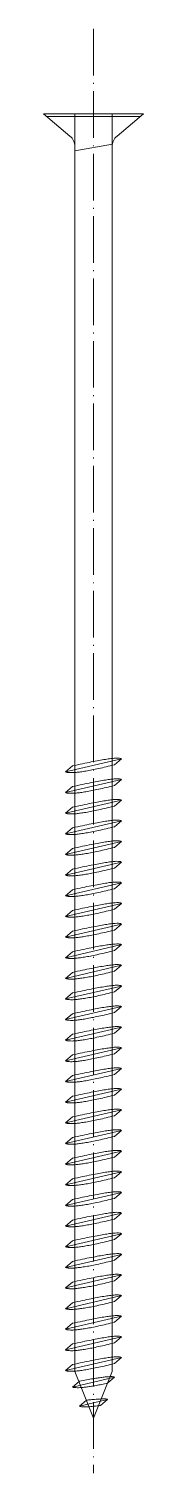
# Model space of a CAD drawing. Header units: metres. Extents: x -5 to 5, y -146 to 9.
import ezdxf

# ---------------------------------------------------------------- set-up
doc = ezdxf.new("R2010")
doc.units = ezdxf.units.M
doc.linetypes.add('MV_hartlijn_staal', pattern=[6.6, 5, -0.8, 0, -0.8])
doc.layers.add('A-DETL-GENF', color=92, linetype='Continuous', lineweight=18)

# ---------------------------------------------------------------- blocks, each defined once
blk = doc.blocks.new('28 schroeven 2D - Verzonken schroef 6_0x140mm-3218139-00_0 Basismaterialen')
at = {"layer": 'A-DETL-GENF', "linetype": 'MV_hartlijn_staal', "lineweight": 13}
blk.add_line((0, 9.1), (0, -145.9), dxfattribs=at)
at = {"layer": 'A-DETL-GENF', "lineweight": 5}
for p, q in [((-5.4, 0), (5.4, 0)), ((-2.54, -2.4), (-5.4, 0)), ((5.4, 0), (2.54, -2.4)), ((-5.04, -0.3), (5.04, -0.3)), ((-2, -4), (2.03, -3.26)), ((-2, -3.55), (-2, -135)), ((2, -135), (2, -3.55)), ((3, -69.24), (-3, -70.64)), ((2.25, -69.88), (3, -69.24)), ((-3, -70.64), (-2.25, -70)), ((3, -71.46), (-3, -72.86)), ((-3, -72.86), (-2.25, -72.22)), ((2.25, -72.1), (3, -71.46)), ((3, -73.67), (-3, -75.07)), ((2.25, -74.31), (3, -73.67)), ((-3, -75.07), (-2.25, -74.43)), ((3, -75.89), (-3, -77.29)), ((2.25, -76.53), (3, -75.89)), ((-3, -77.29), (-2.25, -76.65)), ((3, -78.11), (-3, -79.5)), ((-3, -79.5), (-2.25, -78.86)), ((2.25, -78.75), (3, -78.11)), ((3, -80.32), (-3, -81.72)), ((2.25, -80.96), (3, -80.32)), ((-3, -81.72), (-2.25, -81.08)), ((3, -82.54), (-3, -83.93)), ((-3, -83.93), (-2.25, -83.29)), ((2.25, -83.18), (3, -82.54)), ((3, -84.75), (-3, -86.15)), ((2.25, -85.39), (3, -84.75)), ((-3, -86.15), (-2.25, -85.51)), ((3, -86.97), (-3, -88.37)), ((-3, -88.37), (-2.25, -87.73)), ((2.25, -87.61), (3, -86.97)), ((3, -89.18), (-3, -90.58)), ((2.25, -89.82), (3, -89.18)), ((-3, -90.58), (-2.25, -89.94)), ((3, -91.4), (-3, -92.8)), ((2.25, -92.04), (3, -91.4)), ((-3, -92.8), (-2.25, -92.16)), ((3, -93.62), (-3, -95.01)), ((-3, -95.01), (-2.25, -94.37)), ((2.25, -94.26), (3, -93.62)), ((3, -95.83), (-3, -97.23)), ((2.25, -96.47), (3, -95.83)), ((-3, -97.23), (-2.25, -96.59)), ((3, -98.05), (-3, -99.44)), ((-3, -99.44), (-2.25, -98.8)), ((2.25, -98.69), (3, -98.05)), ((3, -100.26), (-3, -101.66)), ((2.25, -100.9), (3, -100.26)), ((-3, -101.66), (-2.25, -101.02)), ((3, -102.48), (-3, -103.87)), ((-3, -103.87), (-2.25, -103.23)), ((2.25, -103.12), (3, -102.48)), ((3, -104.69), (-3, -106.09)), ((2.25, -105.33), (3, -104.69)), ((-3, -106.09), (-2.25, -105.45)), ((3, -106.91), (-3, -108.31)), ((2.25, -107.55), (3, -106.91)), ((-3, -108.31), (-2.25, -107.67)), ((3, -109.12), (-3, -110.52)), ((-3, -110.52), (-2.25, -109.88)), ((2.25, -109.76), (3, -109.12)), ((3, -111.34), (-3, -112.74)), ((2.25, -111.98), (3, -111.34)), ((-3, -112.74), (-2.25, -112.1)), ((3, -113.56), (-3, -114.95)), ((-3, -114.95), (-2.25, -114.31)), ((2.25, -114.2), (3, -113.56)), ((3, -115.77), (-3, -117.17)), ((2.25, -116.41), (3, -115.77)), ((-3, -117.17), (-2.25, -116.53)), ((3, -117.99), (-3, -119.38)), ((-3, -119.38), (-2.25, -118.74)), ((2.25, -118.63), (3, -117.99)), ((3, -120.2), (-3, -121.6)), ((2.25, -120.84), (3, -120.2)), ((-3, -121.6), (-2.25, -120.96)), ((3, -122.42), (-3, -123.82)), ((2.25, -123.06), (3, -122.42)), ((-3, -123.82), (-2.25, -123.18)), ((3, -124.63), (-3, -126.03)), ((-3, -126.03), (-2.25, -125.39)), ((2.25, -125.27), (3, -124.63)), ((3, -126.85), (-3, -128.25)), ((2.25, -127.49), (3, -126.85)), ((-3, -128.25), (-2.25, -127.61)), ((3, -129.07), (-3, -130.46)), ((-3, -130.46), (-2.25, -129.82)), ((2.25, -129.71), (3, -129.07)), ((3, -131.28), (-3, -132.68)), ((2.25, -131.92), (3, -131.28)), ((-3, -132.68), (-2.25, -132.04)), ((3, -133.5), (-3, -134.89)), ((-3, -134.89), (-2.25, -134.25)), ((2.25, -134.14), (3, -133.5)), ((2.26, -135.61), (-2.26, -136.66)), ((-2.26, -136.66), (-1.51, -136.02)), ((-2, -135), (0, -140)), ((0, -140), (2, -135)), ((1.51, -136.25), (2.26, -135.61)), ((1.52, -138), (-1.52, -138.71)), ((-1.52, -138.71), (-0.77, -138.07)), ((0.77, -138.64), (1.52, -138))]:
    blk.add_line(p, q, dxfattribs=at)
at = {"layer": 'A-DETL-GENF'}
for p, q in [((-2, -3.55), (-2, 0)), ((2, -3.55), (2, 0))]:
    blk.add_line(p, q, dxfattribs=at)
at = {"layer": 'A-DETL-GENF', "lineweight": 5}
for centre, start, end in [((-3.5, -3.55), 360, 50), ((3.5, -3.55), 130, 180)]:
    blk.add_arc(centre, 1.5, start, end, dxfattribs=at)
for points in [[(-2.25, -70), (2.66, -68.91), (3, -69.24)], [(-3, -70.64), (-2.17, -70.99), (2.25, -69.88)], [(-3, -72.86), (-2.17, -73.2), (2.25, -72.1)], [(-2.25, -72.22), (2.66, -71.12), (3, -71.46)], [(-3, -75.07), (-2.17, -75.42), (2.25, -74.31)], [(-2.25, -74.43), (2.66, -73.34), (3, -73.67)], [(-2.25, -76.65), (2.66, -75.55), (3, -75.89)], [(-3, -77.29), (-2.17, -77.63), (2.25, -76.53)], [(-3, -79.5), (-2.17, -79.85), (2.25, -78.75)], [(-2.25, -78.86), (2.66, -77.77), (3, -78.11)], [(-2.25, -81.08), (2.66, -79.98), (3, -80.32)], [(-3, -81.72), (-2.17, -82.07), (2.25, -80.96)], [(-3, -83.93), (-2.17, -84.28), (2.25, -83.18)], [(-2.25, -83.29), (2.66, -82.2), (3, -82.54)], [(-2.25, -85.51), (2.66, -84.42), (3, -84.75)], [(-3, -86.15), (-2.17, -86.5), (2.25, -85.39)], [(-3, -88.37), (-2.17, -88.71), (2.25, -87.61)], [(-2.25, -87.73), (2.66, -86.63), (3, -86.97)], [(-3, -90.58), (-2.17, -90.93), (2.25, -89.82)], [(-2.25, -89.94), (2.66, -88.85), (3, -89.18)], [(-2.25, -92.16), (2.66, -91.06), (3, -91.4)], [(-3, -92.8), (-2.17, -93.14), (2.25, -92.04)], [(-3, -95.01), (-2.17, -95.36), (2.25, -94.26)], [(-2.25, -94.37), (2.66, -93.28), (3, -93.62)], [(-2.25, -96.59), (2.66, -95.49), (3, -95.83)], [(-3, -97.23), (-2.17, -97.57), (2.25, -96.47)], [(-3, -99.44), (-2.17, -99.79), (2.25, -98.69)], [(-2.25, -98.8), (2.66, -97.71), (3, -98.05)], [(-2.25, -101.02), (2.66, -99.93), (3, -100.26)], [(-3, -101.66), (-2.17, -102.01), (2.25, -100.9)], [(-3, -103.87), (-2.17, -104.22), (2.25, -103.12)], [(-2.25, -103.23), (2.66, -102.14), (3, -102.48)], [(-3, -106.09), (-2.17, -106.44), (2.25, -105.33)], [(-2.25, -105.45), (2.66, -104.36), (3, -104.69)], [(-2.25, -107.67), (2.66, -106.57), (3, -106.91)], [(-3, -108.31), (-2.17, -108.65), (2.25, -107.55)], [(-3, -110.52), (-2.17, -110.87), (2.25, -109.76)], [(-2.25, -109.88), (2.66, -108.79), (3, -109.12)], [(-2.25, -112.1), (2.66, -111), (3, -111.34)], [(-3, -112.74), (-2.17, -113.08), (2.25, -111.98)], [(-3, -114.95), (-2.17, -115.3), (2.25, -114.2)], [(-2.25, -114.31), (2.66, -113.22), (3, -113.56)], [(-2.25, -116.53), (2.66, -115.44), (3, -115.77)], [(-3, -117.17), (-2.17, -117.52), (2.25, -116.41)], [(-3, -119.38), (-2.17, -119.73), (2.25, -118.63)], [(-2.25, -118.74), (2.66, -117.65), (3, -117.99)], [(-3, -121.6), (-2.17, -121.95), (2.25, -120.84)], [(-2.25, -120.96), (2.66, -119.87), (3, -120.2)], [(-2.25, -123.18), (2.66, -122.08), (3, -122.42)], [(-3, -123.82), (-2.17, -124.16), (2.25, -123.06)], [(-3, -126.03), (-2.17, -126.38), (2.25, -125.27)], [(-2.25, -125.39), (2.66, -124.3), (3, -124.63)], [(-2.25, -127.61), (2.66, -126.51), (3, -126.85)], [(-3, -128.25), (-2.17, -128.59), (2.25, -127.49)], [(-3, -130.46), (-2.17, -130.81), (2.25, -129.71)], [(-2.25, -129.82), (2.66, -128.73), (3, -129.07)], [(-2.25, -132.04), (2.66, -130.94), (3, -131.28)], [(-3, -132.68), (-2.17, -133.03), (2.25, -131.92)], [(-3, -134.89), (-2.17, -135.24), (2.25, -134.14)], [(-2.25, -134.25), (2.66, -133.16), (3, -133.5)], [(-2.26, -136.66), (-1.67, -136.92), (1.51, -136.25)], [(-1.51, -136.02), (2.02, -135.36), (2.26, -135.61)], [(-0.77, -138.07), (1.39, -137.84), (1.52, -138)], [(-1.52, -138.71), (-1.18, -138.9), (0.77, -138.64)]]:
    blk.add_open_spline(points, degree=2, dxfattribs=at)

msp = doc.modelspace()

# ---------------------------------------------------------------- block references
msp.add_blockref('28 schroeven 2D - Verzonken schroef 6_0x140mm-3218139-00_0 Basismaterialen', (0, 0))

doc.saveas('drawing.dxf')
